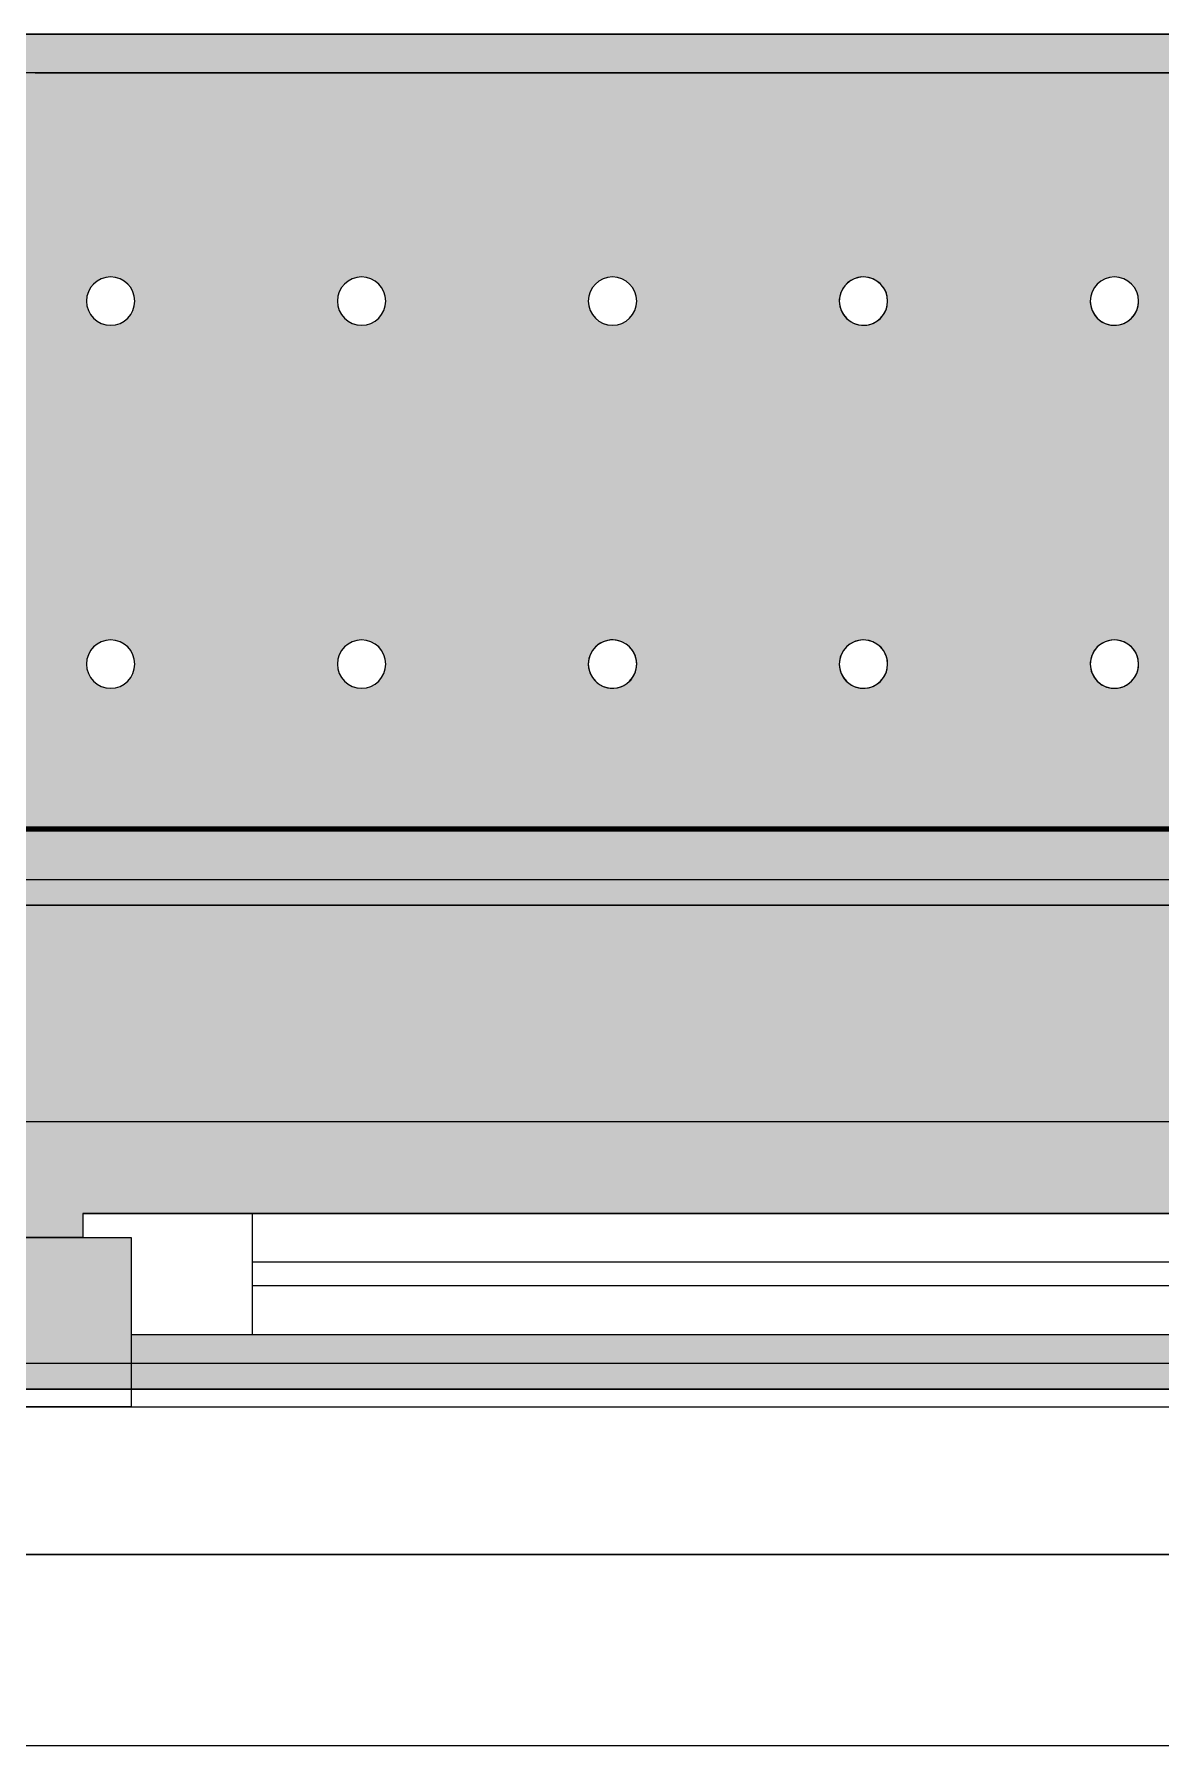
# Model space of a CAD drawing. Header units: millimetres. Extents: x 35157 to 232994, y -8553 to 29000.
# Drawn here: x 41790 to 42256, y -258 to 449 of the extents above; entities that cross this region are included whole.
import ezdxf

# ---------------------------------------------------------------- set-up
doc = ezdxf.new("R2010")
doc.units = ezdxf.units.MM
doc.linetypes.add('Осевая', pattern=[3175, 635, -476.25, 1587.5, -476.25])
for name, color, linetype, lineweight in [('A-GLAZ', 7, 'Continuous', 9), ('A-GLAZ-1', 7, 'Continuous', 13), ('A-WALL', 7, 'Continuous', 9), ('I-WALL', 7, 'Continuous', 9), ('Оси-2', 7, 'Осевая', 9)]:
    doc.layers.add(name, color=color, linetype=linetype, lineweight=lineweight)
for name, color, linetype, lineweight, true_color in [('A-WALL-1', 7, 'Continuous', 9, 0xc0c0c0), ('I-WALL-5', 7, 'Continuous', 9, 0xc0c0c0), ('I-WALL-6', 7, 'Continuous', 9, 0xcbc7bf), ('I-WALL-9', 7, 'Continuous', 80, 0xff80c0), ('S-WALL-ANLY', 7, 'Continuous', 13, 0x008040), ('Знаки-1', 7, 'Continuous', 9, 0xc1bbaf), ('Знаки-3', 9, 'Continuous', 9, 0x808080), ('Знаки-4', 7, 'Continuous', 9, 0xaba79f), ('Знаки-5', 7, 'Continuous', 9, 0xd1cabb), ('Знаки-6', 7, 'Continuous', 9, 0xccc5b7), ('Знаки-7', 7, 'Continuous', 9, 0xd5cdbe), ('Знаки-8', 7, 'Continuous', 9, 0xd4ccbd)]:
    doc.layers.add(name, color=color, linetype=linetype, lineweight=lineweight, true_color=true_color)
doc.layers.add('Знаки-2', color=7, linetype='Continuous', lineweight=9, transparency=0.5)

# ---------------------------------------------------------------- blocks, each defined once
blk = doc.blocks.new('120_Окно_СКБ_2Ст - 120_Окно_СКБ_2Ст 3100х2500 _мал_ створка слева-2_-22446420-План отделки стен 2 этажа в осях 12-23')
at = {"layer": 'A-GLAZ'}
for p, q in [((1550, -57), (-1550, -57)), ((-1430, -107), (-770, -107)), ((-770, -117), (-1430, -117)), ((-700, -127), (-670, -127))]:
    blk.add_line(p, q, dxfattribs=at)
at = {"layer": 'A-GLAZ-1'}
for p, q in [((-720, -127), (-720, -57)), ((-720, -57), (-650, -57)), ((-720, -87), (-1480, -87)), ((-770, -137), (-770, -87)), ((-720, -127), (-720, -87)), ((-650, -127), (-720, -127)), ((-700, -127), (-720, -127)), ((-700, -137), (-700, -127)), ((-1500, -137), (-700, -137)), ((-700, -137), (-1500, -137))]:
    blk.add_line(p, q, dxfattribs=at)
blk = doc.blocks.new('Зашивка радиатора_ с перфорацией М6 - Зашивка радиатора_ с перфорацией М6-30947167-План отделки стен 2 этажа в осях 12-23')
at = {"layer": 'Знаки-2'}
h = blk.add_hatch(color=256, dxfattribs=at)
h.paths.add_polyline_path([(2690, 380), (-370, 380), (-369.79, 180), (2690, 180), (2690, 357.35)])
h.paths.add_polyline_path([(-81.94, 357.35), (440.21, 357.35), (440.21, 317.35), (460.21, 317.35), (460.21, 307.35), (-339.79, 307.35), (-339.79, 317.35), (-319.79, 317.35), (-319.79, 357.35)])
h.paths.add_polyline_path([(2640.21, 357.35), (2640.21, 317.35), (2660.21, 317.35), (2660.21, 307.35), (490.21, 307.35), (490.21, 317.35), (510.21, 317.35), (510.21, 357.35), (2543.64, 357.35)])
h = blk.add_hatch(color=256, dxfattribs=at)
h.paths.add_polyline_path([(2690, 180), (-369.79, 179.37), (-369.79, 169.35), (2690, 169.35)])
h.paths.add_polyline_path([(-161.03, 149.35), (-370, 149.35), (-370, -179.94), (2690, -179.94), (2690, 149.35), (-125.56, 149.35)])
h.paths.add_polyline_path([(1175, 90.35), (1180, 89.02), (1183.66, 85.35), (1185, 80.35), (1183.66, 75.35), (1180, 71.69), (1175, 70.35), (1170, 71.69), (1166.34, 75.35), (1165, 80.35), (1166.34, 85.35), (1170, 89.02), (1172.41, 90.01)])
h.paths.add_polyline_path([(1797.5, 90.35), (1802.5, 89.02), (1806.16, 85.35), (1807.5, 80.35), (1806.16, 75.35), (1802.5, 71.69), (1797.5, 70.35), (1792.5, 71.69), (1788.84, 75.35), (1787.5, 80.35), (1788.84, 85.35), (1792.5, 89.02), (1794.91, 90.01)])
h.paths.add_polyline_path([(2420, 90.35), (2425, 89.02), (2428.66, 85.35), (2430, 80.35), (2428.66, 75.35), (2425, 71.69), (2420, 70.35), (2415, 71.69), (2411.34, 75.35), (2410, 80.35), (2411.34, 85.35), (2415, 89.02), (2417.41, 90.01)])
h.paths.add_polyline_path([(1693.75, 90.35), (1698.75, 89.02), (1702.41, 85.35), (1703.75, 80.35), (1702.41, 75.35), (1698.75, 71.69), (1693.75, 70.35), (1688.75, 71.69), (1685.09, 75.35), (1683.75, 80.35), (1685.09, 85.35), (1688.75, 89.02), (1691.16, 90.01)])
h.paths.add_polyline_path([(1901.25, 90.35), (1906.25, 89.02), (1909.91, 85.35), (1911.25, 80.35), (1909.91, 75.35), (1906.25, 71.69), (1901.25, 70.35), (1896.25, 71.69), (1892.59, 75.35), (1891.25, 80.35), (1892.59, 85.35), (1896.25, 89.02), (1898.66, 90.01)])
h.paths.add_polyline_path([(1590, 90.35), (1595, 89.02), (1598.66, 85.35), (1600, 80.35), (1598.66, 75.35), (1595, 71.69), (1590, 70.35), (1585, 71.69), (1581.34, 75.35), (1580, 80.35), (1581.34, 85.35), (1585, 89.02), (1587.41, 90.01)])
h.paths.add_polyline_path([(2316.25, 90.35), (2321.25, 89.02), (2324.91, 85.35), (2326.25, 80.35), (2324.91, 75.35), (2321.25, 71.69), (2316.25, 70.35), (2311.25, 71.69), (2307.59, 75.35), (2306.25, 80.35), (2307.59, 85.35), (2311.25, 89.02), (2313.66, 90.01)])
h.paths.add_polyline_path([(2212.5, 90.35), (2217.5, 89.02), (2221.16, 85.35), (2222.5, 80.35), (2221.16, 75.35), (2217.5, 71.69), (2212.5, 70.35), (2207.5, 71.69), (2203.84, 75.35), (2202.5, 80.35), (2203.84, 85.35), (2207.5, 89.02), (2209.91, 90.01)])
h.paths.add_polyline_path([(1071.25, 90.35), (1076.25, 89.02), (1079.91, 85.35), (1081.25, 80.35), (1079.91, 75.35), (1076.25, 71.69), (1071.25, 70.35), (1066.25, 71.69), (1062.59, 75.35), (1061.25, 80.35), (1062.59, 85.35), (1066.25, 89.02), (1068.66, 90.01)])
h.paths.add_polyline_path([(1486.25, 90.35), (1491.25, 89.02), (1494.91, 85.35), (1496.25, 80.35), (1494.91, 75.35), (1491.25, 71.69), (1486.25, 70.35), (1481.25, 71.69), (1477.59, 75.35), (1476.25, 80.35), (1477.59, 85.35), (1481.25, 89.02), (1483.66, 90.01)])
h.paths.add_polyline_path([(967.5, 90.35), (972.5, 89.02), (976.16, 85.35), (977.5, 80.35), (976.16, 75.35), (972.5, 71.69), (967.5, 70.35), (962.5, 71.69), (958.84, 75.35), (957.5, 80.35), (958.84, 85.35), (962.5, 89.02), (964.91, 90.01)])
h.paths.add_polyline_path([(863.75, 90.35), (868.75, 89.02), (872.41, 85.35), (873.75, 80.35), (872.41, 75.35), (868.75, 71.69), (863.75, 70.35), (858.75, 71.69), (855.09, 75.35), (853.75, 80.35), (855.09, 85.35), (858.75, 89.02), (861.16, 90.01)])
h.paths.add_polyline_path([(1278.75, 90.35), (1283.75, 89.02), (1287.41, 85.35), (1288.75, 80.35), (1287.41, 75.35), (1283.75, 71.69), (1278.75, 70.35), (1273.75, 71.69), (1270.09, 75.35), (1268.75, 80.35), (1270.09, 85.35), (1273.75, 89.02), (1276.16, 90.01)])
h.paths.add_polyline_path([(2523.75, 90.35), (2528.75, 89.02), (2532.41, 85.35), (2533.75, 80.35), (2532.41, 75.35), (2528.75, 71.69), (2523.75, 70.35), (2518.75, 71.69), (2515.09, 75.35), (2513.75, 80.35), (2515.09, 85.35), (2518.75, 89.02), (2521.16, 90.01)])
h.paths.add_polyline_path([(2005, 90.35), (2010, 89.02), (2013.66, 85.35), (2015, 80.35), (2013.66, 75.35), (2010, 71.69), (2005, 70.35), (2000, 71.69), (1996.34, 75.35), (1995, 80.35), (1996.34, 85.35), (2000, 89.02), (2002.41, 90.01)])
h.paths.add_polyline_path([(1382.5, 90.35), (1387.5, 89.02), (1391.16, 85.35), (1392.5, 80.35), (1391.16, 75.35), (1387.5, 71.69), (1382.5, 70.35), (1377.5, 71.69), (1373.84, 75.35), (1372.5, 80.35), (1373.84, 85.35), (1377.5, 89.02), (1379.91, 90.01)])
h.paths.add_polyline_path([(2108.75, 90.35), (2113.75, 89.02), (2117.41, 85.35), (2118.75, 80.35), (2117.41, 75.35), (2113.75, 71.69), (2108.75, 70.35), (2103.75, 71.69), (2100.09, 75.35), (2098.75, 80.35), (2100.09, 85.35), (2103.75, 89.02), (2106.16, 90.01)])
h.paths.add_polyline_path([(2627.5, 90.35), (2632.5, 89.02), (2636.16, 85.35), (2637.5, 80.35), (2636.16, 75.35), (2632.5, 71.69), (2627.5, 70.35), (2622.5, 71.69), (2618.84, 75.35), (2617.5, 80.35), (2618.84, 85.35), (2622.5, 89.02), (2624.91, 90.01)])
h.paths.add_polyline_path([(656.25, 90.35), (661.25, 89.02), (664.91, 85.35), (666.25, 80.35), (664.91, 75.35), (661.25, 71.69), (656.25, 70.35), (651.25, 71.69), (647.59, 75.35), (646.25, 80.35), (647.59, 85.35), (651.25, 89.02), (653.66, 90.01)])
h.paths.add_polyline_path([(552.5, 90.35), (557.5, 89.02), (561.16, 85.35), (562.5, 80.35), (561.16, 75.35), (557.5, 71.69), (552.5, 70.35), (547.5, 71.69), (543.84, 75.35), (542.5, 80.35), (543.84, 85.35), (547.5, 89.02), (549.91, 90.01)])
h.paths.add_polyline_path([(448.75, 90.35), (453.75, 89.02), (457.41, 85.35), (458.75, 80.35), (457.41, 75.35), (453.75, 71.69), (448.75, 70.35), (443.75, 71.69), (440.09, 75.35), (438.75, 80.35), (440.09, 85.35), (443.75, 89.02), (446.16, 90.01)])
h.paths.add_polyline_path([(33.75, 90.35), (38.75, 89.02), (42.41, 85.35), (43.75, 80.35), (42.41, 75.35), (38.75, 71.69), (33.75, 70.35), (28.75, 71.69), (25.09, 75.35), (23.75, 80.35), (25.09, 85.35), (28.75, 89.02), (31.16, 90.01)])
h.paths.add_polyline_path([(-70, 90.35), (-65, 89.02), (-61.34, 85.35), (-60, 80.35), (-61.34, 75.35), (-65, 71.69), (-70, 70.35), (-75, 71.69), (-78.66, 75.35), (-80, 80.35), (-78.66, 85.35), (-75, 89.02), (-72.59, 90.01)])
h.paths.add_polyline_path([(137.5, 90.35), (142.5, 89.02), (146.16, 85.35), (147.5, 80.35), (146.16, 75.35), (142.5, 71.69), (137.5, 70.35), (132.5, 71.69), (128.84, 75.35), (127.5, 80.35), (128.84, 85.35), (132.5, 89.02), (134.91, 90.01)])
h.paths.add_polyline_path([(-277.5, 90.35), (-272.5, 89.02), (-268.84, 85.35), (-267.5, 80.35), (-268.84, 75.35), (-272.5, 71.69), (-277.5, 70.35), (-282.5, 71.69), (-286.16, 75.35), (-287.5, 80.35), (-286.16, 85.35), (-282.5, 89.02), (-280.09, 90.01)])
h.paths.add_polyline_path([(241.25, 90.35), (246.25, 89.02), (249.91, 85.35), (251.25, 80.35), (249.91, 75.35), (246.25, 71.69), (241.25, 70.35), (236.25, 71.69), (232.59, 75.35), (231.25, 80.35), (232.59, 85.35), (236.25, 89.02), (238.66, 90.01)])
h.paths.add_polyline_path([(760, 90.35), (765, 89.02), (768.66, 85.35), (770, 80.35), (768.66, 75.35), (765, 71.69), (760, 70.35), (755, 71.69), (751.34, 75.35), (750, 80.35), (751.34, 85.35), (755, 89.02), (757.41, 90.01)])
h.paths.add_polyline_path([(-173.75, 90.35), (-168.75, 89.02), (-165.09, 85.35), (-163.75, 80.35), (-165.09, 75.35), (-168.75, 71.69), (-173.75, 70.35), (-178.75, 71.69), (-182.41, 75.35), (-183.75, 80.35), (-182.41, 85.35), (-178.75, 89.02), (-176.34, 90.01)])
h.paths.add_polyline_path([(345, 90.35), (350, 89.02), (353.66, 85.35), (355, 80.35), (353.66, 75.35), (350, 71.69), (345, 70.35), (340, 71.69), (336.34, 75.35), (335, 80.35), (336.34, 85.35), (340, 89.02), (342.41, 90.01)])
h.paths.add_polyline_path([(2005, -59.65), (2010, -60.98), (2013.66, -64.65), (2015, -69.65), (2013.66, -74.65), (2010, -78.31), (2005, -79.65), (2000, -78.31), (1996.34, -74.65), (1995, -69.65), (1996.34, -64.65), (2000, -60.98), (2002.41, -59.99)])
h.paths.add_polyline_path([(2627.5, -59.65), (2632.5, -60.98), (2636.16, -64.65), (2637.5, -69.65), (2636.16, -74.65), (2632.5, -78.31), (2627.5, -79.65), (2622.5, -78.31), (2618.84, -74.65), (2617.5, -69.65), (2618.84, -64.65), (2622.5, -60.98), (2624.91, -59.99)])
h.paths.add_polyline_path([(967.5, -59.65), (972.5, -60.98), (976.16, -64.65), (977.5, -69.65), (976.16, -74.65), (972.5, -78.31), (967.5, -79.65), (962.5, -78.31), (958.84, -74.65), (957.5, -69.65), (958.84, -64.65), (962.5, -60.98), (964.91, -59.99)])
h.paths.add_polyline_path([(2420, -59.65), (2425, -60.98), (2428.66, -64.65), (2430, -69.65), (2428.66, -74.65), (2425, -78.31), (2420, -79.65), (2415, -78.31), (2411.34, -74.65), (2410, -69.65), (2411.34, -64.65), (2415, -60.98), (2417.41, -59.99)])
h.paths.add_polyline_path([(863.75, -59.65), (868.75, -60.98), (872.41, -64.65), (873.75, -69.65), (872.41, -74.65), (868.75, -78.31), (863.75, -79.65), (858.75, -78.31), (855.09, -74.65), (853.75, -69.65), (855.09, -64.65), (858.75, -60.98), (861.16, -59.99)])
h.paths.add_polyline_path([(1382.5, -59.65), (1387.5, -60.98), (1391.16, -64.65), (1392.5, -69.65), (1391.16, -74.65), (1387.5, -78.31), (1382.5, -79.65), (1377.5, -78.31), (1373.84, -74.65), (1372.5, -69.65), (1373.84, -64.65), (1377.5, -60.98), (1379.91, -59.99)])
h.paths.add_polyline_path([(2523.75, -59.65), (2528.75, -60.98), (2532.41, -64.65), (2533.75, -69.65), (2532.41, -74.65), (2528.75, -78.31), (2523.75, -79.65), (2518.75, -78.31), (2515.09, -74.65), (2513.75, -69.65), (2515.09, -64.65), (2518.75, -60.98), (2521.16, -59.99)])
h.paths.add_polyline_path([(2316.25, -59.65), (2321.25, -60.98), (2324.91, -64.65), (2326.25, -69.65), (2324.91, -74.65), (2321.25, -78.31), (2316.25, -79.65), (2311.25, -78.31), (2307.59, -74.65), (2306.25, -69.65), (2307.59, -64.65), (2311.25, -60.98), (2313.66, -59.99)])
h.paths.add_polyline_path([(1486.25, -59.65), (1491.25, -60.98), (1494.91, -64.65), (1496.25, -69.65), (1494.91, -74.65), (1491.25, -78.31), (1486.25, -79.65), (1481.25, -78.31), (1477.59, -74.65), (1476.25, -69.65), (1477.59, -64.65), (1481.25, -60.98), (1483.66, -59.99)])
h.paths.add_polyline_path([(1590, -59.65), (1595, -60.98), (1598.66, -64.65), (1600, -69.65), (1598.66, -74.65), (1595, -78.31), (1590, -79.65), (1585, -78.31), (1581.34, -74.65), (1580, -69.65), (1581.34, -64.65), (1585, -60.98), (1587.41, -59.99)])
h.paths.add_polyline_path([(1071.25, -59.65), (1076.25, -60.98), (1079.91, -64.65), (1081.25, -69.65), (1079.91, -74.65), (1076.25, -78.31), (1071.25, -79.65), (1066.25, -78.31), (1062.59, -74.65), (1061.25, -69.65), (1062.59, -64.65), (1066.25, -60.98), (1068.66, -59.99)])
h.paths.add_polyline_path([(1693.75, -59.65), (1698.75, -60.98), (1702.41, -64.65), (1703.75, -69.65), (1702.41, -74.65), (1698.75, -78.31), (1693.75, -79.65), (1688.75, -78.31), (1685.09, -74.65), (1683.75, -69.65), (1685.09, -64.65), (1688.75, -60.98), (1691.16, -59.99)])
h.paths.add_polyline_path([(1175, -59.65), (1180, -60.98), (1183.66, -64.65), (1185, -69.65), (1183.66, -74.65), (1180, -78.31), (1175, -79.65), (1170, -78.31), (1166.34, -74.65), (1165, -69.65), (1166.34, -64.65), (1170, -60.98), (1172.41, -59.99)])
h.paths.add_polyline_path([(2108.75, -59.65), (2113.75, -60.98), (2117.41, -64.65), (2118.75, -69.65), (2117.41, -74.65), (2113.75, -78.31), (2108.75, -79.65), (2103.75, -78.31), (2100.09, -74.65), (2098.75, -69.65), (2100.09, -64.65), (2103.75, -60.98), (2106.16, -59.99)])
h.paths.add_polyline_path([(1901.25, -59.65), (1906.25, -60.98), (1909.91, -64.65), (1911.25, -69.65), (1909.91, -74.65), (1906.25, -78.31), (1901.25, -79.65), (1896.25, -78.31), (1892.59, -74.65), (1891.25, -69.65), (1892.59, -64.65), (1896.25, -60.98), (1898.66, -59.99)])
h.paths.add_polyline_path([(1278.75, -59.65), (1283.75, -60.98), (1287.41, -64.65), (1288.75, -69.65), (1287.41, -74.65), (1283.75, -78.31), (1278.75, -79.65), (1273.75, -78.31), (1270.09, -74.65), (1268.75, -69.65), (1270.09, -64.65), (1273.75, -60.98), (1276.16, -59.99)])
h.paths.add_polyline_path([(2212.5, -59.65), (2217.5, -60.98), (2221.16, -64.65), (2222.5, -69.65), (2221.16, -74.65), (2217.5, -78.31), (2212.5, -79.65), (2207.5, -78.31), (2203.84, -74.65), (2202.5, -69.65), (2203.84, -64.65), (2207.5, -60.98), (2209.91, -59.99)])
h.paths.add_polyline_path([(760, -59.65), (765, -60.98), (768.66, -64.65), (770, -69.65), (768.66, -74.65), (765, -78.31), (760, -79.65), (755, -78.31), (751.34, -74.65), (750, -69.65), (751.34, -64.65), (755, -60.98), (757.41, -59.99)])
h.paths.add_polyline_path([(1797.5, -59.65), (1802.5, -60.98), (1806.16, -64.65), (1807.5, -69.65), (1806.16, -74.65), (1802.5, -78.31), (1797.5, -79.65), (1792.5, -78.31), (1788.84, -74.65), (1787.5, -69.65), (1788.84, -64.65), (1792.5, -60.98), (1794.91, -59.99)])
h.paths.add_polyline_path([(33.75, -59.65), (38.75, -60.98), (42.41, -64.65), (43.75, -69.65), (42.41, -74.65), (38.75, -78.31), (33.75, -79.65), (28.75, -78.31), (25.09, -74.65), (23.75, -69.65), (25.09, -64.65), (28.75, -60.98), (31.16, -59.99)])
h.paths.add_polyline_path([(-173.75, -59.65), (-168.75, -60.98), (-165.09, -64.65), (-163.75, -69.65), (-165.09, -74.65), (-168.75, -78.31), (-173.75, -79.65), (-178.75, -78.31), (-182.41, -74.65), (-183.75, -69.65), (-182.41, -64.65), (-178.75, -60.98), (-175.71, -59.9)])
h.paths.add_polyline_path([(448.75, -59.65), (453.75, -60.98), (457.41, -64.65), (458.75, -69.65), (457.41, -74.65), (453.75, -78.31), (448.75, -79.65), (443.75, -78.31), (440.09, -74.65), (438.75, -69.65), (440.09, -64.65), (443.75, -60.98), (446.16, -59.99)])
h.paths.add_polyline_path([(137.5, -59.65), (142.5, -60.98), (146.16, -64.65), (147.5, -69.65), (146.16, -74.65), (142.5, -78.31), (137.5, -79.65), (132.5, -78.31), (128.84, -74.65), (127.5, -69.65), (128.84, -64.65), (132.5, -60.98), (134.91, -59.99)])
h.paths.add_polyline_path([(241.25, -59.65), (246.25, -60.98), (249.91, -64.65), (251.25, -69.65), (249.91, -74.65), (246.25, -78.31), (241.25, -79.65), (236.25, -78.31), (232.59, -74.65), (231.25, -69.65), (232.59, -64.65), (236.25, -60.98), (238.66, -59.99)])
h.paths.add_polyline_path([(552.5, -59.65), (557.5, -60.98), (561.16, -64.65), (562.5, -69.65), (561.16, -74.65), (557.5, -78.31), (552.5, -79.65), (547.5, -78.31), (543.84, -74.65), (542.5, -69.65), (543.84, -64.65), (547.5, -60.98), (549.91, -59.99)])
h.paths.add_polyline_path([(345, -59.65), (350, -60.98), (353.66, -64.65), (355, -69.65), (353.66, -74.65), (350, -78.31), (345, -79.65), (340, -78.31), (336.34, -74.65), (335, -69.65), (336.34, -64.65), (340, -60.98), (342.41, -59.99)])
h.paths.add_polyline_path([(-70, -59.65), (-65, -60.98), (-61.34, -64.65), (-60, -69.65), (-61.34, -74.65), (-65, -78.31), (-70, -79.65), (-75, -78.31), (-78.66, -74.65), (-80, -69.65), (-78.66, -64.65), (-75, -60.98), (-72.59, -59.99)])
h.paths.add_polyline_path([(-277.5, -59.65), (-272.5, -60.98), (-268.84, -64.65), (-267.5, -69.65), (-268.84, -74.65), (-272.5, -78.31), (-277.5, -79.65), (-282.5, -78.31), (-286.16, -74.65), (-287.5, -69.65), (-286.16, -64.65), (-282.5, -60.98), (-280.09, -59.99)])
h.paths.add_polyline_path([(656.25, -59.65), (661.25, -60.98), (664.91, -64.65), (666.25, -69.65), (664.91, -74.65), (661.25, -78.31), (656.25, -79.65), (651.25, -78.31), (647.59, -74.65), (646.25, -69.65), (647.59, -64.65), (651.25, -60.98), (653.66, -59.99)])
for points in [[(2682.15, -163.94), (-370, -163.94), (-369.76, -179.94), (2690, -179.94), (2690, -163.94), (2682.38, -163.94)], [(65, -163.94), (40, -163.94), (40.68, -179.94), (80, -179.94), (79.32, -163.94), (65.18, -163.94)], [(65, -163.94), (40, -163.94), (40.68, -179.94), (80, -179.94), (79.32, -163.94), (65.18, -163.94)], [(60, -163.94), (50, -163.94), (50.34, -179.94), (70, -179.94), (69.66, -163.94), (62.59, -163.94)], [(60, -163.94), (50, -163.94), (50.34, -179.94), (70, -179.94), (69.66, -163.94), (62.59, -163.94)], [(160, -163.94), (140, -163.94), (140.68, -179.94), (180, -179.94), (179.32, -163.94), (165.18, -163.94)], [(165, -163.94), (140, -163.94), (140.68, -179.94), (180, -179.94), (179.32, -163.94), (165.18, -163.94)], [(160, -163.94), (150, -163.94), (150.34, -179.94), (170, -179.94), (169.66, -163.94), (162.59, -163.94)], [(160, -163.94), (150, -163.94), (150.34, -179.94), (170, -179.94), (169.66, -163.94), (162.59, -163.94)], [(260, -163.94), (240, -163.94), (240.68, -179.94), (280, -179.94), (279.32, -163.94), (265.18, -163.94)], [(255, -163.94), (240, -163.94), (240.68, -179.94), (280, -179.94), (279.32, -163.94), (257.41, -163.94)], [(260, -163.94), (250, -163.94), (250.34, -179.94), (270, -179.94), (269.66, -163.94), (262.59, -163.94)], [(260, -163.94), (250, -163.94), (250.34, -179.94), (270, -179.94), (269.66, -163.94), (262.59, -163.94)], [(365, -163.94), (340, -163.94), (340.68, -179.94), (380, -179.94), (379.32, -163.94), (365.18, -163.94)], [(355, -163.94), (340, -163.94), (340.68, -179.94), (380, -179.94), (379.32, -163.94), (357.41, -163.94)], [(360, -163.94), (350, -163.94), (350.34, -179.94), (370, -179.94), (369.66, -163.94), (362.59, -163.94)], [(360, -163.94), (350, -163.94), (350.34, -179.94), (370, -179.94), (369.66, -163.94), (362.59, -163.94)], [(460, -163.94), (440, -163.94), (440.68, -179.94), (480, -179.94), (479.32, -163.94), (465.18, -163.94)], [(465, -163.94), (440, -163.94), (440.68, -179.94), (480, -179.94), (479.32, -163.94), (465.18, -163.94)], [(460, -163.94), (450, -163.94), (450.34, -179.94), (470, -179.94), (469.66, -163.94), (462.59, -163.94)], [(460, -163.94), (450, -163.94), (450.34, -179.94), (470, -179.94), (469.66, -163.94), (462.59, -163.94)]]:
    blk.add_hatch(color=256, dxfattribs=at).paths.add_polyline_path(points)
at = {"layer": 'Знаки-1'}
for p, q in [((2690, 180), (-369.76, 180)), ((-369.76, 180), (2690, 180)), ((40, -163.94), (-20, -163.94)), ((40, -163.94), (50, -163.94)), ((50, -163.94), (40, -163.94)), ((50, -163.94), (70, -163.94)), ((70, -163.94), (50, -163.94)), ((70, -163.94), (80, -163.94)), ((80, -163.94), (70, -163.94)), ((140, -163.94), (80, -163.94)), ((140, -163.94), (140.68, -163.94)), ((180, -163.94), (140, -163.94)), ((140.68, -163.94), (180, -163.94)), ((240, -163.94), (180, -163.94)), ((240, -163.94), (280, -163.94)), ((280, -163.94), (240, -163.94)), ((340, -163.94), (280, -163.94)), ((340, -163.94), (350, -163.94)), ((350, -163.94), (340, -163.94)), ((350, -163.94), (369.66, -163.94)), ((357.41, -163.94), (350, -163.94)), ((367.07, -163.94), (357.41, -163.94)), ((370, -163.94), (367.07, -163.94)), ((369.66, -163.94), (370, -163.94)), ((370, -163.94), (380, -163.94)), ((380, -163.94), (370, -163.94)), ((440, -163.94), (380, -163.94)), ((440, -163.94), (480, -163.94)), ((480, -163.94), (440, -163.94)), ((-20, -179.94), (40, -179.94)), ((40, -179.94), (50, -179.94)), ((50, -179.94), (40, -179.94)), ((50, -179.94), (70, -179.94)), ((55, -179.94), (50, -179.94)), ((67.07, -179.94), (55, -179.94)), ((70, -179.94), (67.07, -179.94)), ((70, -179.94), (80, -179.94)), ((80, -179.94), (70, -179.94)), ((80, -179.94), (140, -179.94)), ((140, -179.94), (142.68, -179.94)), ((142.68, -179.94), (140, -179.94)), ((142.68, -179.94), (165.18, -179.94)), ((165.18, -179.94), (142.68, -179.94)), ((165.18, -179.94), (180, -179.94)), ((180, -179.94), (165.18, -179.94)), ((180, -179.94), (240, -179.94)), ((240, -179.94), (245.86, -179.94)), ((240.68, -179.94), (240, -179.94)), ((260, -179.94), (240.68, -179.94)), ((245.86, -179.94), (270, -179.94)), ((279.32, -179.94), (260, -179.94)), ((270, -179.94), (280, -179.94)), ((280, -179.94), (279.32, -179.94)), ((280, -179.94), (340, -179.94)), ((340, -179.94), (350, -179.94)), ((342.68, -179.94), (340, -179.94)), ((350, -179.94), (342.68, -179.94)), ((350, -179.94), (352.93, -179.94)), ((357.41, -179.94), (350, -179.94)), ((352.93, -179.94), (365, -179.94)), ((368.66, -179.94), (357.41, -179.94)), ((365, -179.94), (370, -179.94)), ((370, -179.94), (368.66, -179.94)), ((370, -179.94), (380, -179.94)), ((379.32, -179.94), (370, -179.94)), ((380, -179.94), (379.32, -179.94)), ((380, -179.94), (440, -179.94)), ((440, -179.94), (440.68, -179.94)), ((480, -179.94), (440, -179.94)), ((440.68, -179.94), (480, -179.94))]:
    blk.add_line(p, q, dxfattribs=at)
at = {"layer": 'Знаки-3'}
for p, q in [((2690, 380), (-370, 380)), ((-369.79, 180), (2690, 180)), ((2690, 180), (-369.79, 180)), ((-370, -179.94), (2690, -179.94))]:
    blk.add_line(p, q, dxfattribs=at)
for centre, start, end in [((33.75, 80.35), 0, 180), ((137.5, 80.35), 0, 180), ((241.25, 80.35), 0, 180), ((345, 80.35), 0, 180), ((448.75, 80.35), 0, 180), ((33.75, 80.35), 180, 360), ((137.5, 80.35), 180, 0), ((241.25, 80.35), 180, 0), ((345, 80.35), 180, 0), ((448.75, 80.35), 180, 0), ((33.75, -69.65), 0, 180), ((137.5, -69.65), 0, 180), ((241.25, -69.65), 0, 180), ((345, -69.65), 0, 180), ((448.75, -69.65), 0, 180), ((33.75, -69.65), 180, 0), ((137.5, -69.65), 180, 0), ((241.25, -69.65), 180, 0), ((345, -69.65), 180, 0), ((448.75, -69.65), 180, 0)]:
    blk.add_arc(centre, 10, start, end, dxfattribs=at)
at = {"layer": 'Знаки-4'}
for p, q in [((-370, 380), (2690, 380)), ((-322.14, -163.94), (2646.93, -163.94)), ((2690, -179.94), (-370, -179.94)), ((2688.33, -179.94), (-358, -179.94))]:
    blk.add_line(p, q, dxfattribs=at)
for centre, start, end in [((33.75, 80.35), 120, 180), ((33.75, 80.35), 105, 120), ((33.75, 80.35), 75, 105), ((33.75, 80.35), 45, 75), ((33.75, 80.35), 0, 45), ((137.5, 80.35), 105, 180), ((137.5, 80.35), 60, 105), ((137.5, 80.35), 0, 60), ((241.25, 80.35), 150, 165), ((241.25, 80.35), 135, 150), ((241.25, 80.35), 0, 135), ((345, 80.35), 0, 180), ((448.75, 80.35), 0, 180), ((33.75, 80.35), 180, 255), ((33.75, 80.35), 345, 360), ((137.5, 80.35), 180, 315), ((137.5, 80.35), 315, 360), ((241.25, 80.35), 165, 180), ((241.25, 80.35), 180, 255), ((241.25, 80.35), 255, 0), ((345, 80.35), 180, 360), ((448.75, 80.35), 180, 0), ((33.75, 80.35), 255, 315), ((33.75, 80.35), 315, 330), ((33.75, 80.35), 330, 345), ((33.75, -69.65), 75, 180), ((33.75, -69.65), 15, 75), ((137.5, -69.65), 105, 180), ((137.5, -69.65), 0, 105), ((241.25, -69.65), 0, 180), ((345, -69.65), 0, 180), ((448.75, -69.65), 0, 180), ((33.75, -69.65), 180, 360), ((33.75, -69.65), 0, 15), ((137.5, -69.65), 180, 330), ((137.5, -69.65), 330, 360), ((241.25, -69.65), 180, 360), ((345, -69.65), 180, 360), ((448.75, -69.65), 180, 360)]:
    blk.add_arc(centre, 10, start, end, dxfattribs=at)
at = {"layer": 'Знаки-5'}
for p, q in [((50, -163.94), (40.68, -163.94)), ((50, -163.94), (54.81, -163.94)), ((54.81, -163.94), (50, -163.94)), ((55, -163.94), (65, -163.94)), ((65, -163.94), (55, -163.94)), ((65.19, -163.94), (70, -163.94)), ((70, -163.94), (65.19, -163.94)), ((79.32, -163.94), (70, -163.94)), ((150, -163.94), (140.68, -163.94)), ((150, -163.94), (154.81, -163.94)), ((150.34, -163.94), (150, -163.94)), ((154.81, -163.94), (150.34, -163.94)), ((155, -163.94), (162.59, -163.94)), ((165, -163.94), (155, -163.94)), ((162.59, -163.94), (165, -163.94)), ((165.19, -163.94), (167.07, -163.94)), ((169.66, -163.94), (165.19, -163.94)), ((167.07, -163.94), (169.66, -163.94)), ((169.66, -163.94), (170, -163.94)), ((170, -163.94), (169.66, -163.94)), ((179.32, -163.94), (170, -163.94)), ((250, -163.94), (240.68, -163.94)), ((251.28, -163.94), (254.82, -163.94)), ((254.82, -163.94), (251.28, -163.94)), ((255, -163.94), (265, -163.94)), ((265, -163.94), (255, -163.94)), ((265.18, -163.94), (268.72, -163.94)), ((268.72, -163.94), (265.18, -163.94)), ((279.32, -163.94), (270, -163.94)), ((350, -163.94), (340.68, -163.94)), ((350, -163.94), (354.81, -163.94)), ((354.81, -163.94), (350, -163.94)), ((355, -163.94), (365, -163.94)), ((357.41, -163.94), (355, -163.94)), ((360, -163.94), (357.41, -163.94)), ((365, -163.94), (360, -163.94)), ((365.19, -163.94), (370, -163.94)), ((370, -163.94), (365.19, -163.94)), ((379.32, -163.94), (370, -163.94)), ((450, -163.94), (440.68, -163.94)), ((450, -163.94), (454.81, -163.94)), ((452.93, -163.94), (450, -163.94)), ((454.81, -163.94), (452.93, -163.94)), ((455, -163.94), (465, -163.94)), ((465, -163.94), (455, -163.94)), ((465.19, -163.94), (470, -163.94)), ((470, -163.94), (465.19, -163.94)), ((479.32, -163.94), (470, -163.94)), ((40.68, -179.94), (50, -179.94)), ((50, -179.94), (50.34, -179.94)), ((52.93, -179.94), (50, -179.94)), ((50.34, -179.94), (54.81, -179.94)), ((54.81, -179.94), (52.93, -179.94)), ((55, -179.94), (57.41, -179.94)), ((62.59, -179.94), (55, -179.94)), ((57.41, -179.94), (65, -179.94)), ((65, -179.94), (62.59, -179.94)), ((65.19, -179.94), (67.07, -179.94)), ((69.66, -179.94), (65.19, -179.94)), ((67.07, -179.94), (70, -179.94)), ((70, -179.94), (69.66, -179.94)), ((70, -179.94), (79.32, -179.94)), ((140.68, -179.94), (150, -179.94)), ((150, -179.94), (154.81, -179.94)), ((154.81, -179.94), (150, -179.94)), ((155, -179.94), (165, -179.94)), ((165, -179.94), (155, -179.94)), ((165.19, -179.94), (170, -179.94)), ((170, -179.94), (165.19, -179.94)), ((170, -179.94), (179.32, -179.94)), ((240.68, -179.94), (250, -179.94)), ((251.28, -179.94), (254.82, -179.94)), ((254.82, -179.94), (251.28, -179.94)), ((255, -179.94), (260, -179.94)), ((265, -179.94), (255, -179.94)), ((260, -179.94), (265, -179.94)), ((265.18, -179.94), (268.72, -179.94)), ((268.72, -179.94), (265.18, -179.94)), ((270, -179.94), (279.32, -179.94)), ((340.68, -179.94), (350, -179.94)), ((350, -179.94), (351.34, -179.94)), ((354.81, -179.94), (350, -179.94)), ((351.34, -179.94), (354.81, -179.94)), ((355, -179.94), (365, -179.94)), ((365, -179.94), (355, -179.94)), ((365.19, -179.94), (370, -179.94)), ((370, -179.94), (365.19, -179.94)), ((370, -179.94), (379.32, -179.94)), ((440.68, -179.94), (450, -179.94)), ((450, -179.94), (454.81, -179.94)), ((451.34, -179.94), (450, -179.94)), ((454.81, -179.94), (451.34, -179.94)), ((455, -179.94), (465, -179.94)), ((465, -179.94), (455, -179.94)), ((465.19, -179.94), (468.66, -179.94)), ((468.66, -179.94), (465.19, -179.94)), ((468.66, -179.94), (470, -179.94)), ((470, -179.94), (468.66, -179.94)), ((470, -179.94), (479.32, -179.94))]:
    blk.add_line(p, q, dxfattribs=at)
at = {"layer": 'Знаки-6'}
for p, q in [((40, -163.94), (50, -163.94)), ((50, -163.94), (40, -163.94)), ((51.28, -163.94), (54.82, -163.94)), ((54.82, -163.94), (51.28, -163.94)), ((55, -163.94), (65, -163.94)), ((65, -163.94), (55, -163.94)), ((65.18, -163.94), (68.72, -163.94)), ((68.72, -163.94), (65.18, -163.94)), ((70, -163.94), (80, -163.94)), ((80, -163.94), (70, -163.94)), ((140, -163.94), (150, -163.94)), ((150, -163.94), (140, -163.94)), ((150, -163.94), (152.93, -163.94)), ((154.81, -163.94), (150, -163.94)), ((152.93, -163.94), (154.81, -163.94)), ((155, -163.94), (162.59, -163.94)), ((165, -163.94), (155, -163.94)), ((162.59, -163.94), (165, -163.94)), ((165.19, -163.94), (170, -163.94)), ((170, -163.94), (165.19, -163.94)), ((170, -163.94), (179.32, -163.94)), ((180, -163.94), (170, -163.94)), ((179.32, -163.94), (180, -163.94)), ((240, -163.94), (250, -163.94)), ((250, -163.94), (240, -163.94)), ((250, -163.94), (254.81, -163.94)), ((254.81, -163.94), (250, -163.94)), ((255, -163.94), (265, -163.94)), ((265, -163.94), (255, -163.94)), ((265.19, -163.94), (270, -163.94)), ((270, -163.94), (265.19, -163.94)), ((270, -163.94), (280, -163.94)), ((280, -163.94), (270, -163.94)), ((340, -163.94), (350, -163.94)), ((350, -163.94), (340, -163.94)), ((351.28, -163.94), (354.82, -163.94)), ((354.82, -163.94), (351.28, -163.94)), ((355, -163.94), (365, -163.94)), ((365, -163.94), (355, -163.94)), ((365.18, -163.94), (368.72, -163.94)), ((368.72, -163.94), (365.18, -163.94)), ((370, -163.94), (380, -163.94)), ((380, -163.94), (370, -163.94)), ((440, -163.94), (450, -163.94)), ((450, -163.94), (440, -163.94)), ((450, -163.94), (454.81, -163.94)), ((454.81, -163.94), (450, -163.94)), ((455, -163.94), (465, -163.94)), ((465, -163.94), (455, -163.94)), ((465.19, -163.94), (470, -163.94)), ((470, -163.94), (465.19, -163.94)), ((470, -163.94), (480, -163.94)), ((480, -163.94), (470, -163.94)), ((40, -179.94), (50, -179.94)), ((50, -179.94), (40, -179.94)), ((51.28, -179.94), (54.82, -179.94)), ((54.82, -179.94), (51.28, -179.94)), ((55, -179.94), (65, -179.94)), ((65, -179.94), (55, -179.94)), ((65.18, -179.94), (68.72, -179.94)), ((68.72, -179.94), (65.18, -179.94)), ((70, -179.94), (80, -179.94)), ((80, -179.94), (70, -179.94)), ((140, -179.94), (145.86, -179.94)), ((150, -179.94), (140, -179.94)), ((145.86, -179.94), (150, -179.94)), ((150, -179.94), (150.34, -179.94)), ((150.34, -179.94), (150, -179.94)), ((150.34, -179.94), (154.81, -179.94)), ((154.81, -179.94), (150.34, -179.94)), ((155, -179.94), (157.41, -179.94)), ((165, -179.94), (155, -179.94)), ((157.41, -179.94), (165, -179.94)), ((165.19, -179.94), (167.07, -179.94)), ((168.66, -179.94), (165.19, -179.94)), ((167.07, -179.94), (170, -179.94)), ((170, -179.94), (168.66, -179.94)), ((170, -179.94), (179.32, -179.94)), ((180, -179.94), (170, -179.94)), ((179.32, -179.94), (180, -179.94)), ((240, -179.94), (240.68, -179.94)), ((250, -179.94), (240, -179.94)), ((240.68, -179.94), (250, -179.94)), ((250, -179.94), (254.81, -179.94)), ((254.81, -179.94), (250, -179.94)), ((255, -179.94), (265, -179.94)), ((265, -179.94), (255, -179.94)), ((265.19, -179.94), (270, -179.94)), ((267.07, -179.94), (265.19, -179.94)), ((270, -179.94), (267.07, -179.94)), ((270, -179.94), (280, -179.94)), ((280, -179.94), (270, -179.94)), ((340, -179.94), (350, -179.94)), ((350, -179.94), (340, -179.94)), ((351.28, -179.94), (354.82, -179.94)), ((354.82, -179.94), (351.28, -179.94)), ((355, -179.94), (365, -179.94)), ((365, -179.94), (355, -179.94)), ((365.18, -179.94), (368.72, -179.94)), ((368.72, -179.94), (365.18, -179.94)), ((370, -179.94), (380, -179.94)), ((380, -179.94), (370, -179.94)), ((440, -179.94), (450, -179.94)), ((440.68, -179.94), (440, -179.94)), ((450, -179.94), (440.68, -179.94)), ((450, -179.94), (454.81, -179.94)), ((454.81, -179.94), (450, -179.94)), ((455, -179.94), (465, -179.94)), ((465, -179.94), (455, -179.94)), ((465.19, -179.94), (470, -179.94)), ((470, -179.94), (465.19, -179.94)), ((470, -179.94), (480, -179.94)), ((480, -179.94), (470, -179.94))]:
    blk.add_line(p, q, dxfattribs=at)
at = {"layer": 'Знаки-7'}
for p, q in [((54.82, -163.94), (51.34, -163.94)), ((65, -163.94), (55, -163.94)), ((68.66, -163.94), (65.18, -163.94)), ((154.82, -163.94), (151.34, -163.94)), ((165, -163.94), (155, -163.94)), ((168.66, -163.94), (165.18, -163.94)), ((254.82, -163.94), (251.34, -163.94)), ((265, -163.94), (255, -163.94)), ((268.66, -163.94), (265.18, -163.94)), ((354.82, -163.94), (351.34, -163.94)), ((365, -163.94), (355, -163.94)), ((368.66, -163.94), (365.18, -163.94)), ((454.82, -163.94), (451.34, -163.94)), ((465, -163.94), (455, -163.94)), ((468.66, -163.94), (465.18, -163.94)), ((51.34, -179.94), (54.82, -179.94)), ((55, -179.94), (65, -179.94)), ((65.18, -179.94), (68.66, -179.94)), ((151.34, -179.94), (154.82, -179.94)), ((155, -179.94), (165, -179.94)), ((165.18, -179.94), (168.66, -179.94)), ((251.34, -179.94), (254.82, -179.94)), ((255, -179.94), (265, -179.94)), ((265.18, -179.94), (268.66, -179.94)), ((351.34, -179.94), (354.82, -179.94)), ((355, -179.94), (365, -179.94)), ((365.18, -179.94), (368.66, -179.94)), ((451.34, -179.94), (454.82, -179.94)), ((455, -179.94), (465, -179.94)), ((465.18, -179.94), (468.66, -179.94))]:
    blk.add_line(p, q, dxfattribs=at)
at = {"layer": 'Знаки-8'}
for p, q in [((51.28, -163.94), (54.82, -163.94)), ((54.82, -163.94), (51.28, -163.94)), ((55, -163.94), (65, -163.94)), ((65, -163.94), (55, -163.94)), ((65.18, -163.94), (68.72, -163.94)), ((68.72, -163.94), (65.18, -163.94)), ((151.28, -163.94), (154.82, -163.94)), ((154.82, -163.94), (151.28, -163.94)), ((155, -163.94), (165, -163.94)), ((165, -163.94), (155, -163.94)), ((165.18, -163.94), (168.72, -163.94)), ((168.72, -163.94), (165.18, -163.94)), ((250, -163.94), (254.81, -163.94)), ((254.81, -163.94), (250, -163.94)), ((255, -163.94), (265, -163.94)), ((265, -163.94), (255, -163.94)), ((265.19, -163.94), (270, -163.94)), ((270, -163.94), (265.19, -163.94)), ((351.28, -163.94), (354.82, -163.94)), ((354.82, -163.94), (351.28, -163.94)), ((355, -163.94), (365, -163.94)), ((365, -163.94), (355, -163.94)), ((365.18, -163.94), (368.72, -163.94)), ((368.72, -163.94), (365.18, -163.94)), ((451.28, -163.94), (454.82, -163.94)), ((454.82, -163.94), (451.28, -163.94)), ((455, -163.94), (465, -163.94)), ((465, -163.94), (455, -163.94)), ((465.18, -163.94), (468.72, -163.94)), ((468.72, -163.94), (465.18, -163.94)), ((51.28, -179.94), (54.82, -179.94)), ((54.82, -179.94), (51.28, -179.94)), ((55, -179.94), (65, -179.94)), ((65, -179.94), (55, -179.94)), ((65.18, -179.94), (68.72, -179.94)), ((68.72, -179.94), (65.18, -179.94)), ((151.28, -179.94), (154.82, -179.94)), ((154.82, -179.94), (151.28, -179.94)), ((155, -179.94), (165, -179.94)), ((165, -179.94), (155, -179.94)), ((165.18, -179.94), (168.72, -179.94)), ((168.72, -179.94), (165.18, -179.94)), ((250, -179.94), (254.81, -179.94)), ((254.81, -179.94), (250, -179.94)), ((255, -179.94), (265, -179.94)), ((265, -179.94), (255, -179.94)), ((265.19, -179.94), (270, -179.94)), ((270, -179.94), (265.19, -179.94)), ((351.28, -179.94), (354.82, -179.94)), ((354.82, -179.94), (351.28, -179.94)), ((355, -179.94), (365, -179.94)), ((365, -179.94), (355, -179.94)), ((365.18, -179.94), (368.72, -179.94)), ((368.72, -179.94), (365.18, -179.94)), ((451.28, -179.94), (454.82, -179.94)), ((454.82, -179.94), (451.28, -179.94)), ((455, -179.94), (465, -179.94)), ((465, -179.94), (455, -179.94)), ((465.18, -179.94), (468.72, -179.94)), ((468.72, -179.94), (465.18, -179.94))]:
    blk.add_line(p, q, dxfattribs=at)

msp = doc.modelspace()

# ---------------------------------------------------------------- hatches: boundary and pattern name
at = {"layer": 'I-WALL'}
h = msp.add_hatch(dxfattribs=at)
h.set_pattern_fill('FP_63', color=256, style=0, pattern_type=2)
h.set_pattern_definition([(0, (0, 0), (121.92, 30.48), [10.058, -81.382, 10.058, -81.382, -487.68]), (0, (0, 0), (121.92, 30.48), [-182.88, 10.058, -172.822, 10.058, -81.382, -213.36]), (0, (0, 0), (121.92, 30.48), [-457.2, 10.058, -50.902, 10.058, -142.342]), (120, (45.72, 15.24), (-87.356454, 90.345817), [10.058, -81.382, 10.058, -81.382, -487.68]), (120, (45.72, 15.24), (-87.356454, 90.345817), [-182.88, 10.058, -172.822, 10.058, -81.382, -213.36]), (120, (45.72, 15.24), (-87.356454, 90.345817), [-457.2, 10.058, -50.902, 10.058, -142.342]), (240, (60.96, 76.2), (-34.563546, -120.825817), [10.058, -81.382, 10.058, -81.382, -487.68]), (240, (60.96, 76.2), (-34.563546, -120.825817), [-182.88, 10.058, -172.822, 10.058, -81.382, -213.36]), (240, (60.96, 76.2), (-34.563546, -120.825817), [-457.2, 10.058, -50.902, 10.058, -142.342])])
h.paths.add_polyline_path([(41039.36, 100), (42890, 100), (42890, 120), (39290, 120), (39290, 100), (40851.82, 100)])

# ---------------------------------------------------------------- linework, layer by layer
at = {"layer": 'A-WALL'}
msp.add_line((42890, 120), (39310, 120), dxfattribs=at)
at = {"layer": 'A-WALL-1'}
msp.add_line((58060, -258), (38742.65, -258), dxfattribs=at)
at = {"layer": 'I-WALL-5'}
msp.add_line((39215, 100), (42890, 100), dxfattribs=at)
at = {"layer": 'I-WALL-6'}
msp.add_line((42660, -100), (39560, -100), dxfattribs=at)
at = {"layer": 'I-WALL-9'}
msp.add_line((42889, 121), (39311, 121), dxfattribs=at)
at = {"layer": 'S-WALL-ANLY'}
for p, q in [((42660, -179), (39560, -179)), ((39560, -179), (42660, -179))]:
    msp.add_line(p, q, dxfattribs=at)
at = {"layer": 'Оси-2'}
msp.add_line((38456.81, 0), (82200, 0), dxfattribs=at)

# ---------------------------------------------------------------- block references
at = {"layer": 'A-GLAZ', "rotation": 180}
msp.add_blockref('120_Окно_СКБ_2Ст - 120_Окно_СКБ_2Ст 3100х2500 _мал_ створка слева-2_-22446420-План отделки стен 2 этажа в осях 12-23', (41110, -175), dxfattribs=at)
at = {"layer": 'Знаки-5', "rotation": 180}
msp.add_blockref('Зашивка радиатора_ с перфорацией М6 - Зашивка радиатора_ с перфорацией М6-30947167-План отделки стен 2 этажа в осях 12-23', (42270.21, 269.35), dxfattribs=at)

doc.saveas('drawing.dxf')
